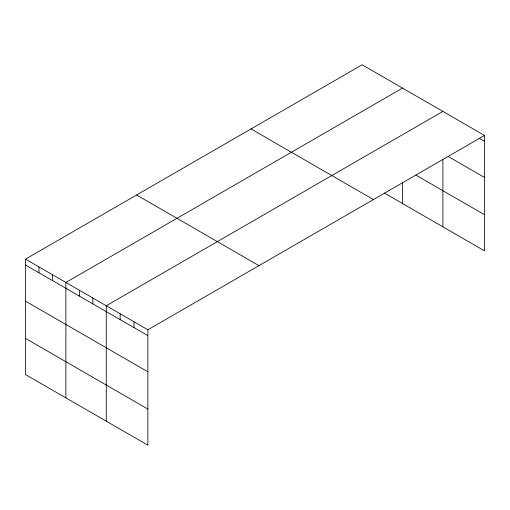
<?xml version="1.0" encoding="UTF-8"?>
<svg xmlns="http://www.w3.org/2000/svg" width="510" height="510" viewBox="0 0 510 510"><rect width="100%" height="100%" fill="white"/><g stroke="black" fill="none" stroke-linecap="round" stroke-linejoin="round"><path stroke-width="0.76" d="M484.5 135.437L362.125 64.789L25.5 259.137L25.5 374.563L147.874 445.211L147.874 329.785L484.5 135.437L484.5 250.863L384.336 193.035M402.511 88.102L65.886 282.451L65.886 397.876M442.89 111.416L106.265 305.764L106.265 421.19M479.215 138.242L484.5 141.295M448.175 156.481L484.5 177.454M415.969 175.14L484.5 214.704M251.041 128.922L373.416 199.576M136.584 194.998L258.959 265.653M25.5 259.137L147.874 329.785M25.5 264.99L147.874 335.644M25.5 301.149L147.874 371.803M25.5 338.404L147.874 409.058M442.89 159.77L442.89 226.842M402.511 182.306L402.511 203.528M134.002 321.778L134.002 327.637M120.137 313.771L120.137 319.63M92.807 297.993L92.807 303.852M79.343 290.222L79.343 296.08M52.422 274.68L52.422 280.532M38.964 266.909L38.964 272.761"/></g></svg>
